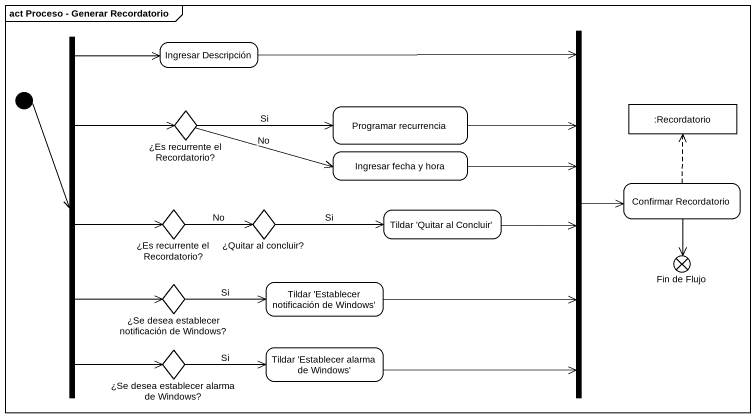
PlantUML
@startuml
mainframe act Proceso - Generar Recordatorio
hide empty description
state fork1 <<fork>>
state "Ingresar Descripción" as Ingresar_Descripción
state fork2 <<join>>
state "¿Es recurrente el Recordatorio?" as Es_recurrente_el <<choice>>
state "Programar recurrencia" as Programar_recurrencia
state ":Recordatorio" as Recordatorio <<object>>
state "Ingresar fecha y hora" as Ingresar_fecha_y_hora
state "¿Es recurrente el Recordatorio?" as Es_recurrente_el_2 <<choice>>
state "¿Quitar al concluir?" as Quitar_al_concluir <<choice>>
state "Tildar 'Quitar al Concluir'" as Tildar_Quitar_al_Concluir
state "Confirmar Recordatorio" as Confirmar_Recordatorio
state "Fin de Flujo" as Fin_de_Flujo <<end>>
state "¿Se desea establecer notificación de Windows?" as Se_desea_establecer <<choice>>
state "Tildar 'Establecer notificación de Windows'" as Tildar_Establecer
state "¿Se desea establecer alarma de Windows?" as Se_desea_establecer_alarma <<choice>>
state "Tildar 'Establecer alarma de Windows'" as Tildar_Establecer_alarma_de
[*] --> fork1
fork1 -up-> Ingresar_Descripción
fork1 -up-> Es_recurrente_el
fork1 -right-> Es_recurrente_el_2
fork1 --> Se_desea_establecer
fork1 --> Se_desea_establecer_alarma
Ingresar_Descripción -right-> fork2
fork2 -right-> Confirmar_Recordatorio
Es_recurrente_el -right-> Programar_recurrencia : Si
Es_recurrente_el -right-> Ingresar_fecha_y_hora : No
Programar_recurrencia -right-> fork2
Ingresar_fecha_y_hora -right-> fork2
Es_recurrente_el_2 -right-> Quitar_al_concluir : No
Quitar_al_concluir -right-> Tildar_Quitar_al_Concluir : Si
Tildar_Quitar_al_Concluir -right-> fork2
Confirmar_Recordatorio -up[dashed]-> Recordatorio
Confirmar_Recordatorio --> Fin_de_Flujo
Se_desea_establecer -right-> Tildar_Establecer : Si
Tildar_Establecer -right-> fork2
Se_desea_establecer_alarma -right-> Tildar_Establecer_alarma_de : Si
Tildar_Establecer_alarma_de -right-> fork2
@enduml
